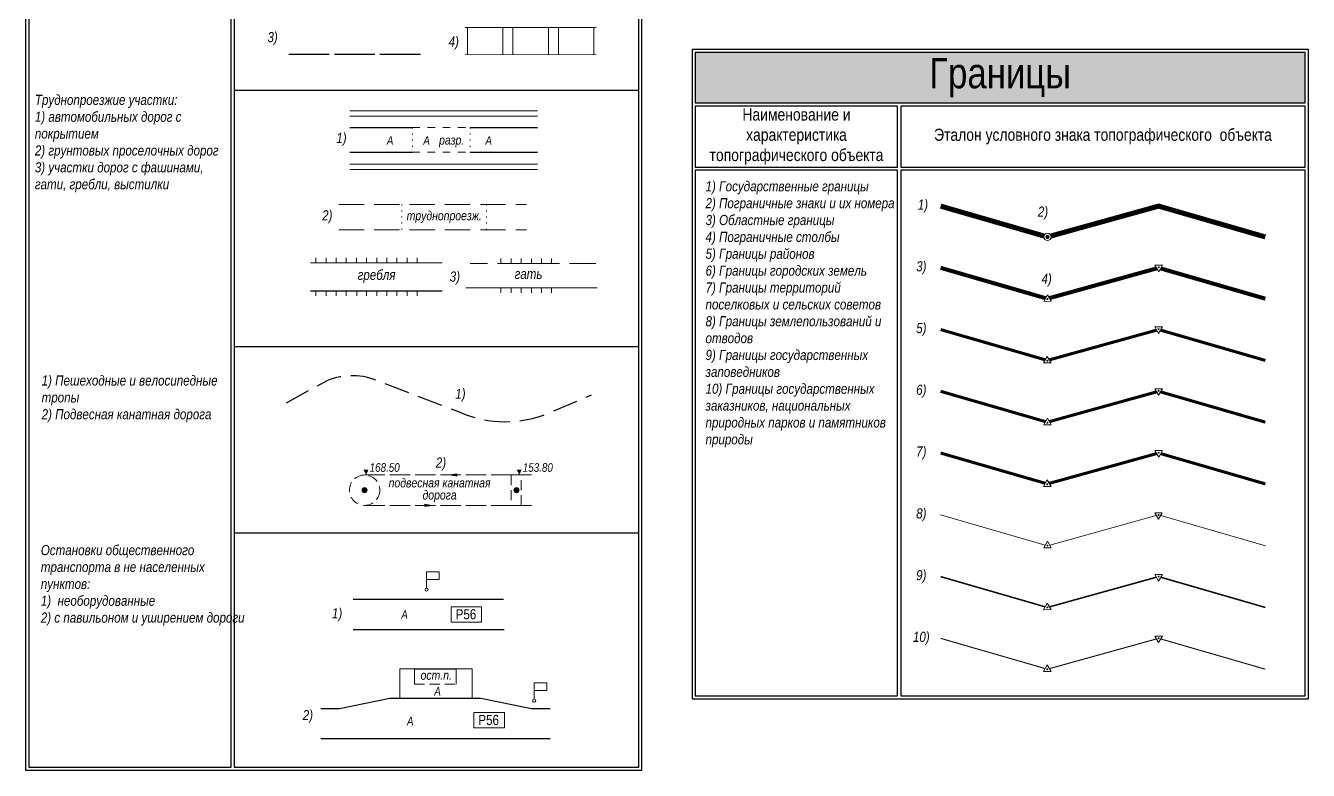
# Model space of a CAD drawing. Header units: metres. Extents: x -393 to 694, y -10 to 691.
# Drawn here: x 130.7 to 257.5, y 537 to 610.5 of the extents above; entities that cross this region are included whole.
import ezdxf

# ---------------------------------------------------------------- set-up
doc = ezdxf.new("R2010")
doc.units = ezdxf.units.M
for name, pattern in [('СП-0.2х1.0', [1.2, 0.2, -1]), ('СП-1.5х1.5', [3, 1.5, -1.5]), ('СП-2х1', [3, 2, -1]), ('СП-4х1', [5, 4, -1]), ('СП-5х2', [7, 5, -2]), ('СП-8х1', [9, 8, -1]), ('СП_Граница маскировки', [3, 0, -3])]:
    doc.linetypes.add(name, pattern=pattern)
doc.layers.add('01 Геодезические пункты', color=7, linetype='Continuous')
doc.layers.add('15 Дорожная сеть', color=7, linetype='Continuous', lineweight=20)
doc.layers.add('19 Ограждения', color=7, linetype='Continuous', lineweight=20)
doc.layers.add('16 Гидрография', color=7, linetype='Continuous', lineweight=20, true_color=0x52a500)
doc.styles.add('СП_Д', font='ARIALNI.TTF')
doc.styles.add('СП_Р', font='ARIALN.TTF')
doc.linetypes.add('СП_11.10', pattern='A,2,-0.8,[133,ltypeshp.shx,S=0.2,R=0,X=0,Y=0],-1,[133,ltypeshp.shx,S=0.2,R=0,X=0,Y=0],-1,[133,ltypeshp.shx,S=0.2,R=0,X=0,Y=0],-1.2,2', length=8)
doc.linetypes.add('СП_11.11', pattern='A,2,-1,[133,ltypeshp.shx,S=0.2,R=0,X=0,Y=0],-1.4,5', length=9.4)
doc.linetypes.add('СП_11.13', pattern='A,3,[130,ltypeshp.shx,S=0.4,R=0,X=0,Y=0.4],3,-1,3,[130,ltypeshp.shx,S=0.4,R=0,X=0,Y=-0.4],3,-1', length=14)
doc.linetypes.add('СП_11.7', pattern='A,2.1,[130,ltypeshp.shx,S=1,R=0,X=0,Y=0],-2,[133,ltypeshp.shx,S=0.3,R=0,X=-0.6,Y=0],-1.5,[130,ltypeshp.shx,S=1,R=0,X=0,Y=0],3', length=8.6)
doc.linetypes.add('СП_11.8', pattern='A,2.5,-1,[133,ltypeshp.shx,S=0.2,R=0,X=0,Y=0],-1.5,[133,ltypeshp.shx,S=0.2,R=0,X=0,Y=0],-1.5,2.5', length=9)
doc.linetypes.add('СП_11.9', pattern='A,1.5,-0.8,[133,ltypeshp.shx,S=0.2,R=0,X=0,Y=0],-1,1.5', length=4.8)

# ---------------------------------------------------------------- blocks, each defined once
blk = doc.blocks.new('СП_6.28')
blk.add_hatch(color=0).paths.add_polyline_path([(0, -0.25), (0, 0.25), (1.5, 0)])
at = {"color": 0}
blk.add_lwpolyline([(0, -0.25), (0, 0.25), (1.5, 0), (0, -0.25)], dxfattribs=at)
blk = doc.blocks.new('СП_6.3.2')
at = {"color": 0, "linetype": 'Continuous', "lineweight": 15, "insert": (0, 0.85), "char_height": 1.7, "attachment_point": 5, "line_spacing_factor": 0.7, "style": 'СП_Д', "bg_fill": 3, "box_fill_scale": 1.05, "bg_fill_color": 256, "bg_fill_transparency": 0}
blk.add_mtext('А', dxfattribs=at)
blk = doc.blocks.new('*U515')
at = {"color": 0, "linetype": 'Continuous', "lineweight": -2}
blk.add_solid([(0, 0), (-0.48, 1.03), (0.48, 1.03)], dxfattribs=at)
at = {"color": 0, "linetype": 'Continuous', "lineweight": -2, "style": 'СП_Д'}
blk.add_attdef('Z', (0.7, 0.63), '', height=1.7, dxfattribs=at)
blk = doc.blocks.new('СП_3.30.1.1')
at = {"linetype": 'Continuous', "lineweight": -2}
h = blk.add_hatch(color=0, dxfattribs=at)
h.dxf.hatch_style = 1
h.paths.add_polyline_path([(0.5, 0, 1), (-0.5, 0, 1)])
at = {"color": 0, "linetype": 'Continuous', "lineweight": -2}
blk.add_circle((0, 0), 0.5, dxfattribs=at)
blk = doc.blocks.new('СП_6.25')
at = {"color": 0, "linetype": 'Continuous', "lineweight": -2}
blk.add_lwpolyline([(0, 0.3), (0, 2.5)], dxfattribs=at)
blk.add_circle((0, 0), 0.3, dxfattribs=at)
at = {"color": 0, "linetype": 'Continuous', "lineweight": 0}
blk.add_wipeout([(0, 3.5), (2.5, 3.5), (2.5, 2), (0, 2)], dxfattribs=at)
at = {"color": 0, "linetype": 'Continuous', "lineweight": -2}
blk.add_lwpolyline([(0, 3.5), (2.5, 3.5), (2.5, 2), (0, 2)], close=True, dxfattribs=at)
blk = doc.blocks.new('*U590')
at = {"color": 0, "linetype": 'Continuous', "lineweight": -2}
blk.add_lwpolyline([(-3, -1.5), (3, -1.5), (3, 1.5), (-3, 1.5)], close=True, dxfattribs=at)
at = {"color": 0, "linetype": 'Continuous', "lineweight": -2, "style": 'СП_Р'}
blk.add_attdef('ИНДЕКС_001', (-0.95, -1), '', height=2, dxfattribs=at)
blk = doc.blocks.new('*U442')
at = {"color": 255, "linetype": 'СП_Граница маскировки', "lineweight": -2}
blk.add_wipeout([(0, 0.72), (-0.51, 0.51), (-0.72, 0), (-0.51, -0.51), (0, -0.72), (0.51, -0.51), (0.72, 0), (0.51, 0.51)], dxfattribs=at)
at = {"linetype": 'Continuous', "lineweight": -2}
h = blk.add_hatch(color=0, dxfattribs=at)
edge = h.paths.add_edge_path()
edge.add_arc((0, 0), 0.35, 0, 360)
at = {"color": 0, "linetype": 'Continuous', "lineweight": -2}
for radius in [0.72, 0.35]:
    blk.add_circle((0, 0), radius, dxfattribs=at)
at = {"color": 0, "ltscale": 0.5, "style": 'СП_Д', "flags": 14}
blk.add_attdef('НОМЕР_001', (-0.14, 1.39), '', height=2, dxfattribs=at)
blk = doc.blocks.new('СП_1.5')
at = {"color": 0, "linetype": 'СП_Граница маскировки', "lineweight": 0}
blk.add_wipeout([(0, -0.87), (0.75, 0.43), (-0.75, 0.43)], dxfattribs=at)
at = {"color": 0, "lineweight": -2}
blk.add_lwpolyline([(0, -0.87), (0.75, 0.43), (-0.75, 0.43)], close=True, dxfattribs=at)
at = {"color": 0, "lineweight": 5}
blk.add_circle((0, 0), 0.1, dxfattribs=at)

msp = doc.modelspace()

# ---------------------------------------------------------------- hatches: boundary and pattern name
at = {"ltscale": 0.5, "true_color": 0xffffd1}
h = msp.add_hatch(color=7, dxfattribs=at)
h.dxf.hatch_style = 1
h.paths.add_polyline_path([(196.9, 602.9), (257.2, 602.9), (257.2, 607.9), (196.9, 607.9)])

# ---------------------------------------------------------------- linework, layer by layer
at = {"ltscale": 0.5}
for points in [[(131, 537.26), (151, 537.26), (151, 674.23), (131, 674.23)], [(196.9, 602.9), (257.2, 602.9), (257.2, 607.9), (196.9, 607.9)], [(196.9, 596.55), (216.9, 596.55), (216.9, 602.6), (196.9, 602.6)], [(217.2, 596.55), (257.2, 596.55), (257.2, 602.6), (217.2, 602.6)], [(196.9, 544.33), (216.9, 544.33), (216.9, 596.25), (196.9, 596.25)]]:
    msp.add_lwpolyline(points, close=True, dxfattribs=at)
at = {"color": 253, "ltscale": 0.5}
for points in [[(151.3, 604.18), (191.3, 604.18)], [(151.3, 578.84), (191.3, 578.84)], [(151.3, 560.43), (191.3, 560.43)]]:
    msp.add_lwpolyline(points, dxfattribs=at)
at = {"layer": '15 Дорожная сеть', "linetype": 'СП-8х1', "lineweight": 20, "ltscale": 0.5, "const_width": 0.075}
for points in [[(174.12, 610.36), (187.12, 610.36)], [(174.12, 607.68), (187.12, 607.68)]]:
    msp.add_lwpolyline(points, dxfattribs=at)
at = {"layer": '15 Дорожная сеть', "linetype": 'Continuous', "lineweight": 20, "ltscale": 0.5}
for points in [[(174.37, 610.36), (174.37, 607.68)], [(177.87, 610.36), (177.87, 607.68)], [(178.87, 610.36), (178.87, 607.68)], [(182.37, 610.36), (182.37, 607.68)], [(183.37, 610.36), (183.37, 607.68)], [(186.87, 610.36), (186.87, 607.68)], [(173.27, 545.46), (173.27, 546.96), (169.13, 546.96), (169.13, 545.46)]]:
    msp.add_lwpolyline(points, dxfattribs=at)
at = {"layer": '15 Дорожная сеть', "linetype": 'СП-8х1', "lineweight": 30, "ltscale": 0.5}
msp.add_lwpolyline([(156.72, 607.72), (169.72, 607.72)], dxfattribs=at)
at = {"layer": '15 Дорожная сеть', "linetype": 'Continuous', "lineweight": 30, "ltscale": 0.5}
for points in [[(162.74, 600.48), (168.93, 600.48)], [(174.64, 600.48), (181.29, 600.48)], [(162.74, 598.05), (168.93, 598.05)], [(174.64, 598.05), (181.29, 598.05)], [(158.87, 584.33), (171.87, 584.33)], [(163.09, 553.86), (177.93, 553.86)], [(163.09, 550.86), (177.99, 550.86)], [(182.56, 543.04), (180.71, 543.04), (175.71, 544.05), (166.71, 544.05), (161.71, 543.04), (159.87, 543.04)], [(182.56, 540.07), (159.87, 540.07)]]:
    msp.add_lwpolyline(points, dxfattribs=at)
at = {"layer": '15 Дорожная сеть', "linetype": 'СП-1.5х1.5', "lineweight": 15, "ltscale": 0.5}
for points in [[(168.93, 600.48), (174.64, 600.48)], [(168.93, 598.05), (174.64, 598.05)]]:
    msp.add_lwpolyline(points, dxfattribs=at)
at = {"layer": '15 Дорожная сеть', "linetype": 'СП-0.2х1.0', "lineweight": 15, "ltscale": 0.5, "flags": 128}
for points in [[(168.93, 600.48), (168.93, 598.05)], [(174.64, 600.48), (174.64, 598.05)], [(167.88, 592.88), (167.88, 590.37)], [(176.27, 592.88), (176.27, 590.37)]]:
    msp.add_lwpolyline(points, dxfattribs=at)
at = {"layer": '15 Дорожная сеть', "linetype": 'СП-5х2', "lineweight": 15, "ltscale": 0.5, "flags": 128}
for points in [[(161.65, 592.88), (180.2, 592.88)], [(161.65, 590.37), (180.2, 590.37)]]:
    msp.add_lwpolyline(points, dxfattribs=at)
at = {"layer": '15 Дорожная сеть', "linetype": 'Continuous', "lineweight": 15, "ltscale": 0.5}
for points in [[(158.87, 587.11), (171.87, 587.11)], [(159.4, 587.11), (159.4, 587.61)], [(160.4, 587.11), (160.4, 587.61)], [(161.4, 587.11), (161.4, 587.61)], [(162.4, 587.11), (162.4, 587.61)], [(163.4, 587.11), (163.4, 587.61)], [(164.4, 587.11), (164.4, 587.61)], [(165.4, 587.11), (165.4, 587.61)], [(166.4, 587.11), (166.4, 587.61)], [(167.4, 587.11), (167.4, 587.61)], [(168.4, 587.11), (168.4, 587.61)], [(169.4, 587.11), (169.4, 587.61)], [(177.69, 587.03), (177.69, 587.53)], [(178.69, 587.03), (178.69, 587.53)], [(179.69, 587.03), (179.69, 587.53)], [(180.69, 587.03), (180.69, 587.53)], [(181.69, 587.03), (181.69, 587.53)], [(182.69, 587.03), (182.69, 587.53)], [(174.63, 587.03), (176.36, 587.03)], [(177.36, 587.03), (183.46, 587.03)], [(184.46, 587.03), (187.05, 587.03)], [(174.2, 584.63), (187.2, 584.63)], [(177.69, 584.13), (177.69, 584.63)], [(178.69, 584.13), (178.69, 584.63)], [(179.69, 584.13), (179.69, 584.63)], [(180.69, 584.13), (180.69, 584.63)], [(181.69, 584.13), (181.69, 584.63)], [(182.69, 584.13), (182.69, 584.63)], [(159.4, 583.83), (159.4, 584.33)], [(160.4, 583.83), (160.4, 584.33)], [(161.4, 583.83), (161.4, 584.33)], [(162.4, 583.83), (162.4, 584.33)], [(163.43, 583.83), (163.43, 584.33)], [(164.4, 583.83), (164.4, 584.33)], [(165.4, 583.83), (165.4, 584.33)], [(166.4, 583.83), (166.4, 584.33)], [(167.4, 583.83), (167.4, 584.33)], [(168.4, 583.83), (168.4, 584.33)], [(169.4, 583.83), (169.4, 584.33)]]:
    msp.add_lwpolyline(points, dxfattribs=at)
at = {"layer": '15 Дорожная сеть', "linetype": 'СП-5х2', "lineweight": 30, "ltscale": 0.5, "flags": 128}
msp.add_lwpolyline([(156.47, 573.27), (160.51, 575.49, -0.210945), (165.62, 575.4), (173.71, 572.31, 0.204032), (182.41, 572.27), (186.64, 574.06)], format="xyb", dxfattribs=at)
at = {"layer": '15 Дорожная сеть', "linetype": 'СП-4х1', "lineweight": 15, "ltscale": 0.5}
for points in [[(164.21, 566.14), (180.69, 566.14)], [(164.21, 563.14), (180.69, 563.14)]]:
    msp.add_lwpolyline(points, dxfattribs=at)
at = {"layer": '15 Дорожная сеть', "linetype": 'СП-2х1', "lineweight": 20, "ltscale": 0.5}
msp.add_lwpolyline([(178.7, 563.14), (179.7, 563.14), (179.7, 566.14), (178.7, 566.14)], close=True, dxfattribs=at)
at = {"layer": '15 Дорожная сеть', "linetype": 'Continuous', "lineweight": 15, "ltscale": 0.5}
msp.add_lwpolyline([(167.7, 544.05), (174.84, 544.05), (174.84, 546.98), (167.7, 546.98)], close=True, dxfattribs=at)
at = {"layer": '15 Дорожная сеть', "linetype": 'СП-2х1', "lineweight": 20, "ltscale": 0.5}
msp.add_lwpolyline([(169.13, 545.46), (173.27, 545.46)], dxfattribs=at)
at = {"layer": '15 Дорожная сеть', "linetype": 'СП-2х1', "lineweight": 15, "ltscale": 0.5}
msp.add_circle((164.21, 564.64), 1.5, dxfattribs=at)
at = {"layer": '16 Гидрография', "lineweight": 15, "ltscale": 0.5}
for points in [[(162.74, 602.11), (181.29, 602.11)], [(162.74, 601.61), (181.29, 601.61)], [(162.74, 596.84), (181.29, 596.84)], [(162.74, 596.34), (181.29, 596.34)]]:
    msp.add_lwpolyline(points, dxfattribs=at)
at = {"layer": '19 Ограждения', "color": 0, "linetype": 'СП_11.7', "lineweight": 40, "ltscale": 0.5, "const_width": 0.5}
msp.add_lwpolyline([(221.15, 592.71), (231.7, 589.66), (242.7, 592.71), (253.25, 589.66)], dxfattribs=at)
at = {"layer": '19 Ограждения', "color": 0, "linetype": 'СП_11.8', "lineweight": 40, "ltscale": 0.5, "const_width": 0.4}
msp.add_lwpolyline([(221.15, 586.61), (231.7, 583.56), (242.7, 586.61), (253.25, 583.56)], dxfattribs=at)
at = {"layer": '19 Ограждения', "color": 0, "linetype": 'СП_11.9', "lineweight": 40, "ltscale": 0.5, "const_width": 0.3}
msp.add_lwpolyline([(221.15, 580.51), (231.7, 577.46), (242.7, 580.51), (253.25, 577.46)], dxfattribs=at)
at = {"layer": '19 Ограждения', "color": 0, "linetype": 'СП_11.10', "lineweight": 40, "ltscale": 0.5, "const_width": 0.3}
msp.add_lwpolyline([(221.15, 574.41), (231.7, 571.36), (242.7, 574.41), (253.25, 571.36)], dxfattribs=at)
at = {"layer": '19 Ограждения', "color": 0, "linetype": 'СП_11.11', "lineweight": 50, "ltscale": 0.5, "const_width": 0.3}
msp.add_lwpolyline([(221.15, 568.31), (231.7, 565.26), (242.7, 568.31), (253.25, 565.26)], dxfattribs=at)
at = {"layer": '19 Ограждения', "color": 3, "linetype": 'Continuous', "lineweight": 15, "ltscale": 0.5}
msp.add_lwpolyline([(221.15, 562.2), (231.7, 559.15), (242.7, 562.2), (253.25, 559.15)], dxfattribs=at)
at = {"layer": '19 Ограждения', "color": 0, "linetype": 'СП_11.13', "lineweight": 30, "ltscale": 0.5, "const_width": 0.15}
msp.add_lwpolyline([(221.15, 556.1), (231.7, 553.05), (242.7, 556.1), (253.25, 553.05)], dxfattribs=at)
at = {"layer": '19 Ограждения', "color": 0, "linetype": 'СП_11.13', "lineweight": 20, "ltscale": 0.5, "const_width": 0.1}
msp.add_lwpolyline([(221.15, 550), (231.7, 546.95), (242.7, 550), (253.25, 546.95)], dxfattribs=at)

# ---------------------------------------------------------------- block references
at = {"layer": '15 Дорожная сеть', "color": 0, "linetype": 'Continuous', "lineweight": 20, "ltscale": 0.5}
for name, p, xscale, yscale, zscale in [('СП_6.3.2', (166.73, 598.77), 0.4999999999999998, 0.4999999999999998, 0.4999999999999998), ('СП_6.3.2', (170.34, 598.77), 0.4999999999999998, 0.4999999999999998, 0.4999999999999998), ('СП_6.3.2', (176.47, 598.77), 0.4999999999999998, 0.4999999999999998, 0.4999999999999998), ('СП_6.28', (170.15, 563.14), 0.5, 0.5, 0.5)]:
    msp.add_blockref(name, p, dxfattribs=dict(at, xscale=xscale, yscale=yscale, zscale=zscale))
at = {"layer": '15 Дорожная сеть', "color": 0, "linetype": 'Continuous', "lineweight": 20, "xscale": 0.5, "yscale": 0.5, "zscale": 0.5}
for p, values in [((164.35, 566.14), {'Z': '168.50'}), ((179.49, 566.14), {'Z': '153.80'})]:
    msp.add_blockref('*U515', p, dxfattribs=at).add_auto_attribs(values)
at = {"layer": '15 Дорожная сеть', "color": 0, "linetype": 'Continuous', "lineweight": 20, "xscale": 0.5, "yscale": 0.5, "zscale": 0.5, "rotation": 180}
msp.add_blockref('СП_6.28', (173.34, 566.14), dxfattribs=at)
at = {"layer": '15 Дорожная сеть', "color": 0, "linetype": 'Continuous', "lineweight": 20, "xscale": 0.5, "yscale": 0.5, "zscale": 0.5}
for p in [(164.21, 564.64), (179.21, 564.64)]:
    msp.add_blockref('СП_3.30.1.1', p, dxfattribs=at)
at = {"layer": '15 Дорожная сеть', "lineweight": 20, "ltscale": 0.5}
ref = msp.add_blockref('*U590', (174.27, 552.36), dxfattribs=dict(at, xscale=0.5, yscale=0.5, zscale=0.5))
ref.add_attrib('ИНДЕКС_001', 'Р56', (173.21, 551.88), dxfattribs={"layer": '0', "color": 0, "linetype": 'Continuous', "lineweight": -2, "height": 1, "style": 'СП_Р'})
ref = msp.add_blockref('*U590', (176.52, 541.91), dxfattribs=dict(at, xscale=0.5, yscale=0.5, zscale=0.5))
ref.add_attrib('ИНДЕКС_001', 'Р56', (175.45, 541.43), dxfattribs={"layer": '0', "color": 0, "linetype": 'Continuous', "lineweight": -2, "height": 1, "style": 'СП_Р'})

# ---------------------------------------------------------------- texts
at = {"color": 212, "lineweight": 13, "true_color": 0xe000e0, "char_height": 1, "width": 1, "attachment_point": 5, "style": 'СП_Д'}
for s, insert in [('3)', (155.11, 609.26)), ('4)', (173.02, 608.82)), ('1)', (161.92, 599.3)), ('2)', (160.52, 591.65)), ('1)', (219.4, 592.71)), ('2)', (231.27, 592.01)), ('3)', (219.24, 586.61)), ('3)', (173.13, 585.6)), ('4)', (231.63, 585.39)), ('5)', (219.24, 580.51)), ('1)', (173.68, 574.02)), ('6)', (219.24, 574.41)), ('7)', (219.24, 568.31)), ('2)', (171.76, 567.22)), ('8)', (219.24, 562.2)), ('9)', (219.24, 556.1)), ('1)', (161.49, 552.33)), ('10)', (219.24, 550)), ('2)', (158.6, 542.27))]:
    msp.add_mtext(s, dxfattribs=dict(at, insert=insert))
at = {"color": 7, "lineweight": 13}
for s, insert, char_height, width, attachment_point, style in [('Границы', (227.05, 605.4), 3, 60.3, 5, 'СП_Р'), ('Наименование и характеристика топографического объекта', (206.9, 599.58), 1.2, 20, 5, 'СП_Р'), ('Эталон условного знака топографического  объекта ', (237.2, 599.58), 1.2, 40, 5, 'СП_Р'), ('1) Пешеходные и велосипедные тропы\\P2) Подвесная канатная дорога', (132.28, 575.98), 1, 19.0121, 1, 'СП_Д'), ('Остановки общественного транспорта в не населенных пунктов:\\P1)  необорудованные \\P2) c павильоном и уширением дороги', (132.2, 559.22), 1, 19.0121, 1, 'СП_Д')]:
    msp.add_mtext(s, dxfattribs=dict(at, insert=insert, char_height=char_height, width=width, attachment_point=attachment_point, style=style))
at = {"color": 7, "linetype": 'Continuous', "insert": (131.61, 603.71), "char_height": 1, "width": 18.6143, "attachment_point": 1, "style": 'СП_Д'}
msp.add_mtext('Труднопроезжие участки:\\P1) автомобильных дорог с покрытием\\P2) грунтовых проселочных дорог\\P3) участки дорог с фашинами, гати, гребли, выстилки', dxfattribs=at)
at = {"color": 7, "ltscale": 0.5, "insert": (197.91, 595.17), "char_height": 1, "width": 19.0121, "attachment_point": 1, "style": 'СП_Д'}
msp.add_mtext('1) Государственные границы\\P2) Пограничные знаки и их номера\\P3) Областные границы\\P4) Пограничные столбы\\P5) Границы районов\\P6) Границы городских земель\\P7) Границы территорий поселковых и сельских советов\\P8) Границы землепользований и отводов\\P9) Границы государственных заповедников\\P10) Границы государственных заказников, национальных природных парков и памятников природы', dxfattribs=at)
at = {"layer": '15 Дорожная сеть', "linetype": 'Continuous', "ltscale": 0.5, "attachment_point": 5, "style": 'СП_Д'}
for s, insert, char_height in [('разр.', (172.81, 599.1), 0.9), ('труднопроезж.', (172.08, 591.63), 0.9), ('гребля', (165.39, 585.77), 1), ('гать', (180.41, 586.01), 1), ('ост.п.', (171.29, 546.35), 0.9)]:
    msp.add_mtext(s, dxfattribs=dict(at, insert=insert, char_height=char_height))
at = {"layer": '15 Дорожная сеть', "linetype": 'Continuous', "ltscale": 0.5, "insert": (171.62, 564.63), "char_height": 0.9, "attachment_point": 5, "line_spacing_factor": 0.8, "style": 'СП_Д'}
msp.add_mtext('подвесная канатная \\Pдорога', dxfattribs=at)

# ---------------------------------------------------------------- next in the draw order: linework, layer by layer
at = {"color": 0, "linetype": 'Continuous', "ltscale": 0.5}
msp.add_lwpolyline([(130.7, 536.96), (191.6, 536.96), (191.6, 686.19), (130.7, 686.19)], close=True, dxfattribs=at)
at = {"ltscale": 0.5}
msp.add_lwpolyline([(151.3, 537.26), (191.3, 537.26), (191.3, 674.23), (151.3, 674.23)], close=True, dxfattribs=at)

# ---------------------------------------------------------------- next in the draw order: block references
at = {"layer": '01 Геодезические пункты', "linetype": 'Continuous', "lineweight": 20, "ltscale": 2, "xscale": 0.4999999999999998, "yscale": 0.4999999999999998, "zscale": 0.4999999999999998, "rotation": 60.83129961908267}
msp.add_blockref('СП_1.5', (231.7, 577.43), dxfattribs=at)
at = {"layer": '19 Ограждения', "linetype": 'Continuous', "lineweight": 20, "xscale": 0.5, "yscale": 0.5, "zscale": 0.5}
msp.add_blockref('*U442', (231.71, 589.66), dxfattribs=at)
at = {"layer": '19 Ограждения', "linetype": 'Continuous', "lineweight": 20, "ltscale": 2, "xscale": 0.5, "yscale": 0.5, "zscale": 0.5}
for p in [(242.71, 586.65), (242.7, 580.55), (242.7, 574.45), (242.71, 568.34), (242.69, 562.2), (242.7, 556.1), (242.7, 550.01)]:
    msp.add_blockref('СП_1.5', p, dxfattribs=at)
at = {"layer": '19 Ограждения', "linetype": 'Continuous', "lineweight": 20, "ltscale": 2}
for p, xscale, yscale, zscale, rotation in [((231.71, 583.52), 0.4999999999999998, 0.4999999999999998, 0.4999999999999998, 60.83129961908267), ((231.71, 571.31), 0.4999999999999998, 0.4999999999999998, 0.4999999999999998, 60.83129961908267), ((231.69, 565.22), 0.4999999999999998, 0.4999999999999998, 0.4999999999999998, 60.83129961908267), ((231.71, 559.16), 0.4999999999999972, 0.4999999999999972, 0.4999999999999972, 180.3966096292553), ((231.7, 553.05), 0.4999999999999998, 0.4999999999999998, 0.4999999999999998, 60.83129961908267), ((231.69, 546.95), 0.4999999999999998, 0.4999999999999998, 0.4999999999999998, 60.83129961908267)]:
    msp.add_blockref('СП_1.5', p, dxfattribs=dict(at, xscale=xscale, yscale=yscale, zscale=zscale, rotation=rotation))

# ---------------------------------------------------------------- next in the draw order: linework, layer by layer
at = {"color": 0, "linetype": 'Continuous', "ltscale": 0.5}
msp.add_lwpolyline([(196.6, 544.03), (257.5, 544.03), (257.5, 608.2), (196.6, 608.2)], close=True, dxfattribs=at)
at = {"ltscale": 0.5}
msp.add_lwpolyline([(217.2, 544.33), (257.2, 544.33), (257.2, 596.25), (217.2, 596.25)], close=True, dxfattribs=at)

# ---------------------------------------------------------------- next in the draw order: block references
at = {"layer": '15 Дорожная сеть', "color": 0, "linetype": 'Continuous', "lineweight": 20, "ltscale": 0.5}
for name, p, xscale, yscale, zscale in [('СП_6.25', (170.33, 554.81), 0.5, 0.5, 0.5), ('СП_6.3.2', (168.16, 551.93), 0.4999999999999999, 0.4999999999999999, 0.4999999999999999), ('СП_6.25', (180.97, 543.84), 0.5, 0.5, 0.5), ('СП_6.3.2', (171.42, 544.34), 0.4999999999999999, 0.4999999999999999, 0.4999999999999999), ('СП_6.3.2', (168.72, 541.4), 0.4999999999999999, 0.4999999999999999, 0.4999999999999999)]:
    msp.add_blockref(name, p, dxfattribs=dict(at, xscale=xscale, yscale=yscale, zscale=zscale))

doc.saveas('drawing.dxf')
